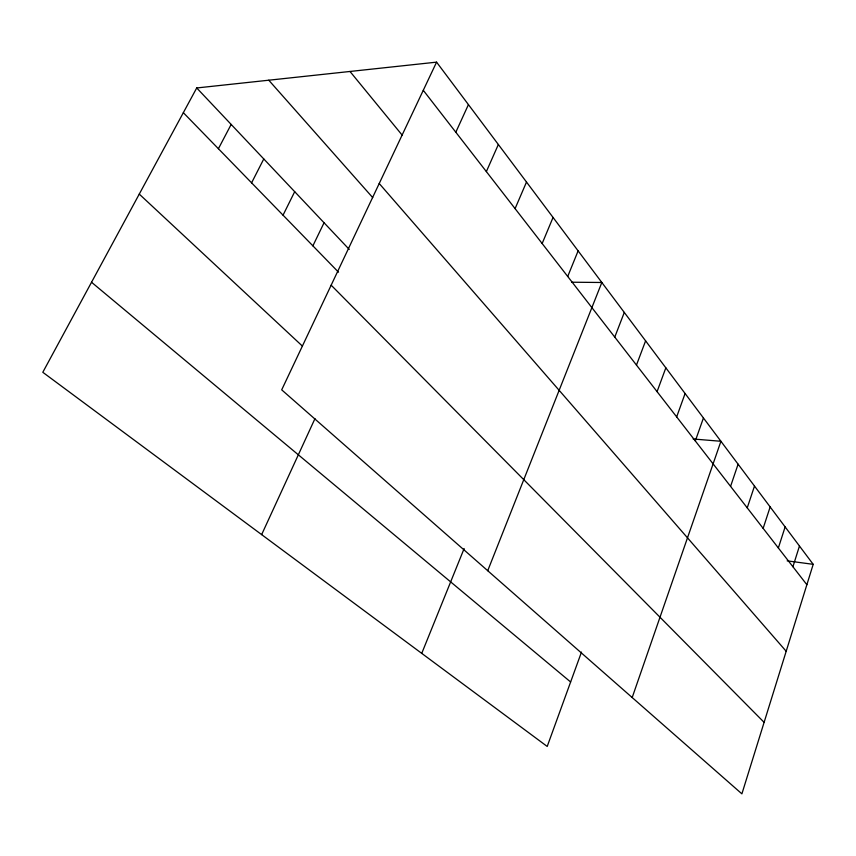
<?xml version="1.0" encoding="UTF-8"?>
<svg xmlns="http://www.w3.org/2000/svg" width="856" height="856" viewBox="0 0 856 856"><rect width="100%" height="100%" fill="white"/><g stroke="black" fill="none" stroke-linecap="round" stroke-linejoin="round"><path stroke-width="1.28" d="M813.2 564.329L741.895 793.854L281.699 389.844L436.581 62.146L813.2 564.329L787.167 560.851M792.923 566.736L799.461 546.021M778.361 547.968L785.134 526.9M763.145 528.366L770.154 506.934M747.235 507.854L754.5 486.048M730.575 486.369L738.097 464.187M632.188 697.544L720.923 441.279L693.135 438.989M695.318 440.936L703.439 417.974M676.668 416.893L685.1 393.514M581.492 652.09L547.209 746.443L42.8 372.285L196.72 87.965L436.581 62.146M657.076 391.641L665.84 367.845M636.468 365.073L645.606 340.849M614.769 337.104L624.292 312.44M487.727 570.717L601.832 282.491L571.733 282.213M421.74 653.374L464.134 548.557M567.721 276.467L578.121 250.872M542.158 243.521L553.051 217.445M515.087 208.629L526.504 182.05M486.358 171.596L498.353 144.504M455.809 132.231L468.435 104.614M261.647 534.615L314.976 418.616M312.889 245.854L324.05 222.763M283.047 215.166L294.699 191.691M251.589 182.842L263.776 158.959M218.408 148.719L231.163 124.43M91.538 282.255L570.62 681.986M139.261 194.098L302.275 345.974M331.165 285.187L764.108 722.346M183.334 112.671L338.516 272.197M196.72 87.965L349.259 249.438M268.773 80.207L372.713 197.597M379.219 183.505L786.193 651.277M349.997 71.465L402.331 135.334M423.281 90.297L806.866 584.712"/></g></svg>
